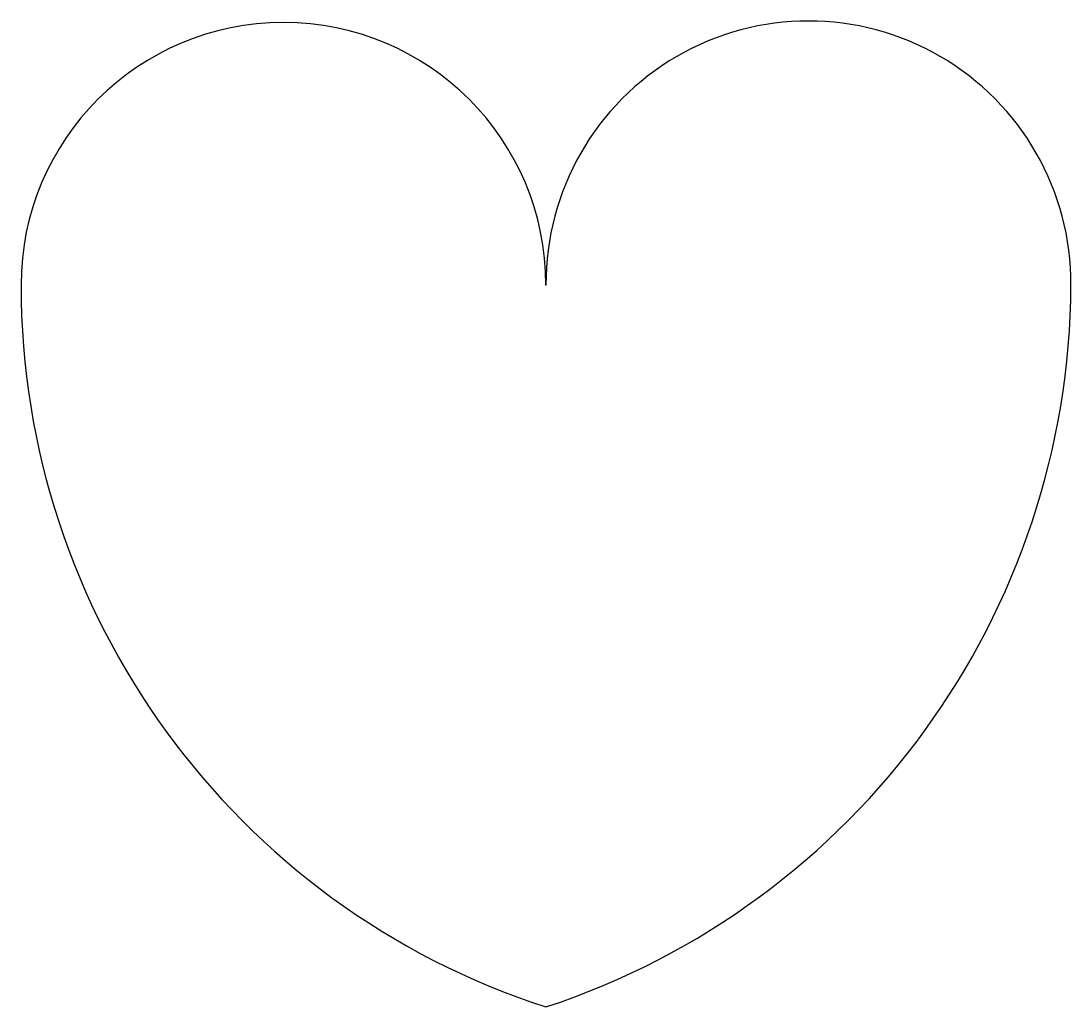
# Model space of a CAD drawing. Header units: millimetres. Extents: x -40 to 40, y -55 to 20.1.
import ezdxf

# ---------------------------------------------------------------- set-up
doc = ezdxf.new("R2010")
doc.units = ezdxf.units.MM
doc.layers.get('0').update_dxf_attribs({"linetype": 'CONTINUOUS'})

msp = doc.modelspace()

# ---------------------------------------------------------------- linework, layer by layer
msp.add_lwpolyline([(0, 0, 1), (-40, 0, 0.325184), (0, -55, 0.322213), (40, 0, 1.005393)], format="xyb", close=True)
msp.add_point((0, 0))

doc.saveas('drawing.dxf')
